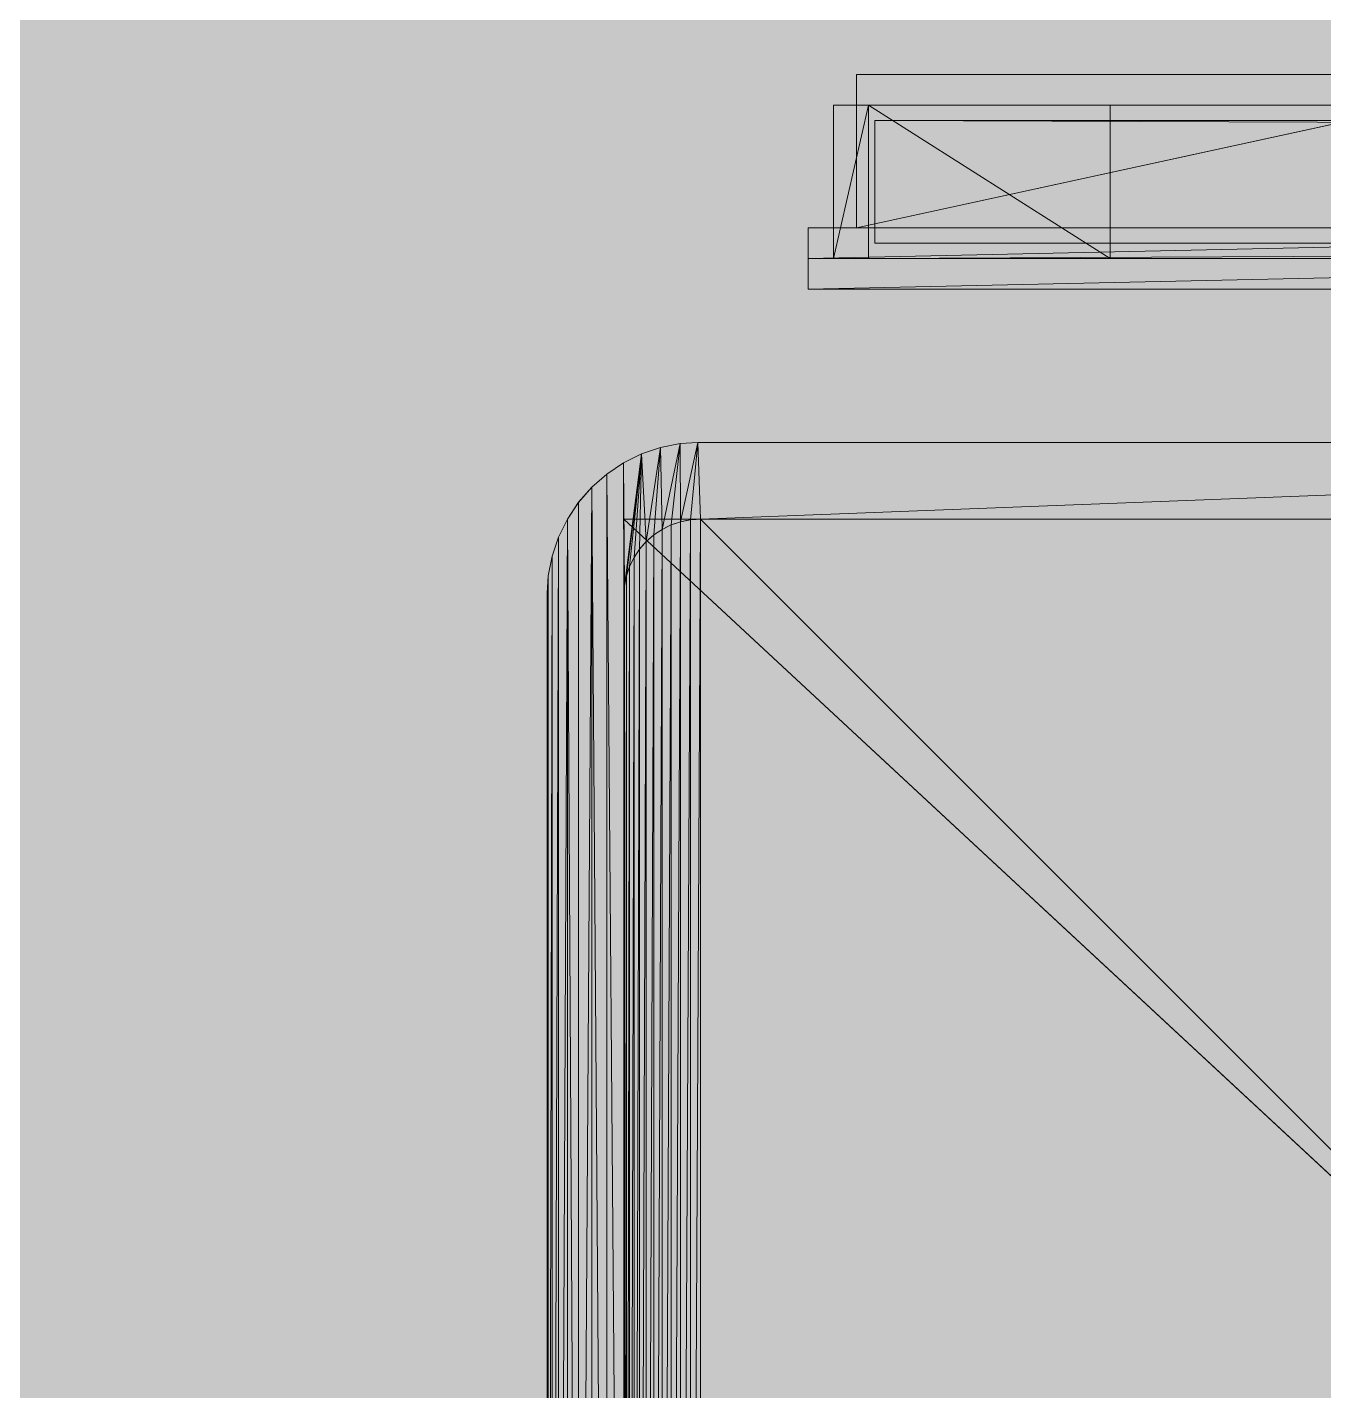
# Model space of a CAD drawing. Header units: millimetres. Extents: x 141848 to 1648660, y -821378 to -151356.
# Drawn here: x 196381.7 to 196584.6, y -270807.4 to -270594 of the extents above; entities that cross this region are included whole.
import ezdxf

# ---------------------------------------------------------------- set-up
doc = ezdxf.new("R2010")
doc.units = ezdxf.units.MM
doc.header["$MEASUREMENT"] = 0
doc.layers.add('Sols_ Dalles', color=7, linetype='Continuous')

# ---------------------------------------------------------------- blocks, each defined once
blk = doc.blocks.new('Dalle_27_1', base_point=(175316.99, -265609.83))
at = {"layer": 'Sols_ Dalles', "linetype": 'Continuous', "lineweight": 0, "true_color": 0x2e271c}
blk.add_hatch(color=250, dxfattribs=at).paths.add_polyline_path([(175316.99, -265609.83, 0.414214), (173316.99, -267609.83), (173316.99, -273599.03, 0.415791), (175327.75, -275599), (194877.9, -275451.73, 0.414214), (196867.11, -273441), (196856.22, -271418.78, -0.001346), (196856.19, -271408.02), (196856.19, -267609.83), (196856.19, -267109.83, 0.414214), (195356.19, -265609.83), (190394.71, -265609.83), (190394.71, -270609.83), (190571.15, -270609.83), (190571.15, -267596.84), (195571.15, -267563.71), (195571.15, -271408.02), (195571.16, -271408.02, 0.001346), (195571.21, -271425.7), (195571.09, -271425.7), (195581.99, -273450.49), (175394.71, -273590.23), (175394.71, -271810.12), (175394.71, -270609.83), (175394.71, -265609.83)])
blk = doc.blocks.new('Forme_17_1')
at = {"color": 7, "linetype": 'Continuous', "lineweight": 20, "flags": 128}
for points in [[(196475.04, -270671.01), (196475.04, -270983.01)], [(196811.04, -270671.01), (196475.04, -270671.01)], [(196475.04, -270671.01), (196475.04, -270983.01)], [(196811.04, -270671.01), (196475.04, -270671.01)]]:
    blk.add_lwpolyline(points, dxfattribs=at)
blk = doc.blocks.new('Forme_18_1')
at = {"color": 7, "linetype": 'Continuous', "lineweight": 20, "flags": 128}
for points in [[(196811.04, -270671.01), (196475.04, -270671.01)], [(196811.04, -270983.01), (196475.04, -270671.01)], [(196475.04, -270983.01), (196475.04, -270671.01)]]:
    blk.add_lwpolyline(points, dxfattribs=at)
blk = doc.blocks.new('Forme_20_1')
at = {"color": 212, "linetype": 'Continuous', "lineweight": 5, "true_color": 0xcb00cc, "flags": 128}
blk.add_lwpolyline([(196663.84, -270671.01), (196487.04, -270671.01), (196486.36, -270671.06), (196485.47, -270671.12), (196484.8, -270671.25), (196483.93, -270671.42), (196483.29, -270671.64), (196482.45, -270671.92), (196481.84, -270672.22), (196481.04, -270672.62), (196480.48, -270673), (196479.73, -270673.49), (196479.22, -270673.94), (196478.56, -270674.53), (196477.97, -270675.19), (196477.51, -270675.7), (196477.02, -270676.44), (196476.65, -270677.01), (196476.26, -270677.81), (196475.95, -270678.41), (196475.67, -270679.26), (196475.45, -270679.9), (196475.27, -270680.78), (196475.14, -270681.45), (196475.08, -270682.33), (196475.04, -270683.01), (196475.04, -270846.21)], dxfattribs=at)
at = {"color": 7, "linetype": 'Continuous', "lineweight": 20, "flags": 128}
for points in [[(196475.04, -270971.01), (196475.14, -270681.45), (196475.45, -270679.9), (196475.95, -270678.41), (196476.65, -270677.01), (196477.51, -270675.7), (196478.56, -270674.53), (196479.73, -270673.49), (196481.04, -270672.62), (196482.45, -270671.92), (196483.93, -270671.42), (196485.47, -270671.12), (196487.04, -270671.01), (196799.04, -270671.01)], [(196479.73, -270980.53), (196481.04, -270672.62)], [(196481.04, -270981.4), (196482.45, -270671.92)], [(196481.04, -270981.4), (196481.04, -270672.62)], [(196482.45, -270982.1), (196483.93, -270671.42)], [(196482.45, -270982.1), (196482.45, -270671.92)], [(196483.93, -270982.6), (196485.47, -270671.12)], [(196483.93, -270982.6), (196483.93, -270671.42)], [(196485.47, -270982.91), (196487.04, -270671.01)], [(196485.47, -270982.91), (196485.47, -270671.12)], [(196799.04, -270983.01), (196487.04, -270671.01)], [(196487.04, -270983.01), (196487.04, -270671.01)], [(196477.51, -270978.32), (196478.56, -270674.53)], [(196478.56, -270979.49), (196479.73, -270673.49)], [(196478.56, -270979.49), (196478.56, -270674.53)], [(196479.73, -270980.53), (196479.73, -270673.49)], [(196475.95, -270975.61), (196476.65, -270677.01)], [(196476.65, -270977.01), (196477.51, -270675.7)], [(196476.65, -270977.01), (196476.65, -270677.01)], [(196477.51, -270978.32), (196477.51, -270675.7)], [(196475.45, -270974.12), (196475.95, -270678.41)], [(196475.95, -270975.61), (196475.95, -270678.41)], [(196475.04, -270971.01), (196475.04, -270683.01), (196475.14, -270681.45)], [(196475.14, -270972.58), (196475.45, -270679.9)], [(196475.14, -270972.58), (196475.14, -270681.45)], [(196475.45, -270974.12), (196475.45, -270679.9)]]:
    blk.add_lwpolyline(points, dxfattribs=at)
blk = doc.blocks.new('Forme_21_1')
at = {"color": 7, "linetype": 'Continuous', "lineweight": 20, "flags": 128}
for points in [[(196463.04, -270971.41), (196463.04, -270682.61), (196463.22, -270679.88), (196463.83, -270676.79), (196464.84, -270673.82), (196466.23, -270671), (196467.97, -270668.38), (196470.05, -270666.02), (196472.41, -270663.95), (196475.03, -270662.2), (196477.84, -270660.81), (196480.81, -270659.8), (196483.9, -270659.19), (196486.65, -270659.01), (196799.43, -270659.01)], [(196478.56, -270674.53), (196480.81, -270659.8)], [(196479.73, -270673.49), (196480.81, -270659.8)], [(196481.04, -270672.62), (196480.81, -270659.8)], [(196481.04, -270672.62), (196483.9, -270659.19)], [(196482.45, -270671.92), (196483.9, -270659.19)], [(196483.93, -270671.42), (196483.9, -270659.19)], [(196483.93, -270671.42), (196486.65, -270659.01)], [(196485.47, -270671.12), (196486.65, -270659.01)], [(196487.04, -270671.01), (196486.65, -270659.01)], [(196487.04, -270671.01), (196799.43, -270659.01)], [(196475.03, -270662.2), (196475.04, -270683.01), (196475.04, -270971.01)], [(196475.14, -270681.45), (196475.03, -270662.2)], [(196475.14, -270681.45), (196477.84, -270660.81)], [(196475.45, -270679.9), (196477.84, -270660.81)], [(196475.95, -270678.41), (196477.84, -270660.81)], [(196476.65, -270677.01), (196477.84, -270660.81)], [(196477.51, -270675.7), (196477.84, -270660.81)], [(196478.56, -270674.53), (196477.84, -270660.81)], [(196475.03, -270991.82), (196472.41, -270663.95)], [(196472.41, -270990.08), (196472.41, -270663.95)], [(196467.97, -270985.64), (196470.05, -270666.02)], [(196472.41, -270990.08), (196470.05, -270666.02)], [(196470.05, -270988), (196470.05, -270666.02)], [(196467.97, -270985.64), (196467.97, -270668.38)], [(196464.84, -270980.2), (196466.23, -270671)], [(196467.97, -270985.64), (196466.23, -270671)], [(196466.23, -270983.02), (196466.23, -270671)], [(196810.13, -270678.41), (196809.43, -270677.01), (196808.56, -270675.7), (196807.53, -270674.53), (196806.34, -270673.49), (196805.04, -270672.62), (196803.63, -270671.92), (196802.15, -270671.42), (196800.6, -270671.12), (196799.04, -270671.01), (196487.04, -270671.01), (196485.47, -270671.12), (196483.93, -270671.42), (196482.45, -270671.92), (196481.04, -270672.62), (196479.73, -270673.49), (196478.56, -270674.53), (196477.51, -270675.7), (196476.65, -270677.01), (196475.95, -270678.41), (196475.45, -270679.9), (196475.14, -270681.45), (196475.04, -270683.01)], [(196463.83, -270977.23), (196464.84, -270673.82)], [(196464.84, -270980.2), (196464.84, -270673.82)], [(196463.22, -270974.14), (196463.83, -270676.79)], [(196463.83, -270977.23), (196463.83, -270676.79)], [(196463.04, -270971.41), (196463.22, -270679.88)], [(196463.22, -270974.14), (196463.22, -270679.88)]]:
    blk.add_lwpolyline(points, dxfattribs=at)
blk = doc.blocks.new('Forme_22_1')
at = {"color": 7, "linetype": 'Continuous', "lineweight": 20, "flags": 128}
for points in [[(196511.49, -270601.41), (196621.78, -270601.41), (196732.07, -270601.41)], [(196732.07, -270625.41), (196621.78, -270601.41), (196511.49, -270625.41)], [(196511.49, -270601.41), (196511.49, -270625.41)], [(196732.07, -270601.41), (196752.88, -270601.41), (196773.67, -270601.41)], [(196732.07, -270601.41), (196771.79, -270606.21)], [(196733.97, -270606.21), (196732.07, -270601.41)], [(196732.07, -270601.41), (196732.07, -270625.41)], [(196752.88, -270601.41), (196771.79, -270606.21)], [(196771.79, -270606.21), (196773.67, -270601.41)], [(196773.67, -270625.41), (196773.67, -270601.41)], [(196732.07, -270625.41), (196733.97, -270606.21)], [(196733.97, -270606.21), (196771.79, -270606.21)], [(196733.97, -270606.21), (196733.97, -270630.21)], [(196771.79, -270606.21), (196773.67, -270625.41)], [(196771.79, -270630.21), (196771.79, -270606.21)], [(196503.91, -270625.41), (196503.91, -270630.21), (196503.91, -270635.01)], [(196503.91, -270630.21), (196724.51, -270625.41)], [(196724.51, -270625.41), (196503.91, -270625.41)], [(196724.51, -270625.41), (196733.97, -270630.21)], [(196732.07, -270625.41), (196724.51, -270625.41)], [(196724.51, -270625.41), (196724.51, -270630.21), (196724.51, -270635.01)], [(196732.07, -270625.41), (196733.97, -270630.21)], [(196733.97, -270626.09), (196771.79, -270630.21)], [(196771.79, -270630.21), (196773.67, -270625.41)], [(196781.23, -270625.41), (196773.67, -270625.41)], [(196773.67, -270625.41), (196781.23, -270630.21)], [(196781.23, -270635.01), (196781.23, -270630.21), (196781.23, -270625.41)], [(196724.51, -270630.21), (196503.91, -270630.21)], [(196503.91, -270635.01), (196724.51, -270630.21)], [(196724.51, -270630.21), (196733.97, -270630.21), (196771.79, -270630.21), (196781.23, -270630.21)], [(196724.51, -270630.21), (196781.23, -270635.01)], [(196771.79, -270630.21), (196781.23, -270635.01)], [(196503.91, -270635.01), (196724.51, -270635.01)], [(196724.51, -270635.01), (196781.23, -270635.01)]]:
    blk.add_lwpolyline(points, dxfattribs=at)
blk = doc.blocks.new('Forme_23_1')
at = {"color": 7, "linetype": 'Continuous', "lineweight": 20, "flags": 128}
for points in [[(196507.86, -270630.21), (196513.37, -270606.21)], [(196507.86, -270630.21), (196507.86, -270606.21)], [(196507.86, -270606.21), (196513.37, -270606.21)], [(196513.37, -270606.21), (196551.19, -270606.21)], [(196513.37, -270606.21), (196551.19, -270630.21)], [(196513.37, -270630.21), (196513.37, -270606.21)], [(196551.19, -270606.21), (196551.19, -270630.21)], [(196507.86, -270630.21), (196513.37, -270630.21)], [(196551.19, -270630.21), (196513.37, -270630.21)]]:
    blk.add_lwpolyline(points, dxfattribs=at)
blk = doc.blocks.new('Forme_24_1')
at = {"color": 7, "linetype": 'Continuous', "lineweight": 20, "flags": 128}
for points in [[(197040.78, -270608.61), (196514.32, -270608.61)], [(196514.32, -270608.61), (197040.78, -270610.6)], [(196514.32, -270608.61), (196514.32, -270627.81)], [(197040.78, -270627.81), (196514.32, -270627.81)]]:
    blk.add_lwpolyline(points, dxfattribs=at)
blk = doc.blocks.new('Forme_25_1')
at = {"color": 7, "linetype": 'Continuous', "lineweight": 20, "flags": 128}
for points in [[(196513.37, -270606.21), (197033.83, -270606.21)], [(196513.37, -270606.21), (196513.37, -270630.21)], [(196513.37, -270630.21), (197033.83, -270627.75)], [(196513.37, -270630.21), (197033.83, -270630.21)]]:
    blk.add_lwpolyline(points, dxfattribs=at)

msp = doc.modelspace()

# ---------------------------------------------------------------- hatches: boundary and pattern name
at = {"layer": 'Sols_ Dalles', "linetype": 'Continuous', "lineweight": 0, "true_color": 0x2e271c}
h = msp.add_hatch(color=250, dxfattribs=at)
edge = h.paths.add_edge_path()
edge.add_line((190394.714, -270609.826), (190571.148, -270609.826))
edge.add_line((190571.148, -270609.826), (190571.148, -267596.842))
edge.add_line((190571.148, -267596.842), (190571.148, -267563.708))
edge.add_line((190571.148, -267563.708), (195571.148, -267563.708))
edge.add_line((195571.148, -267563.708), (195571.148, -271263.708))
edge.add_line((195571.148, -271263.708), (196856.191, -271263.708))
edge.add_line((196856.191, -271263.708), (196856.191, -267609.826))
edge.add_line((196856.191, -267609.826), (196856.191, -267109.826))
edge.add_arc((195356.191, -267109.826), 1500, 0, 90)
edge.add_line((195356.191, -265609.826), (190394.714, -265609.826))
edge.add_line((190394.714, -265609.826), (190394.714, -270609.826))

# ---------------------------------------------------------------- linework, layer by layer
at = {"color": 7, "linetype": 'Continuous', "lineweight": 20, "flags": 128}
for points in [[(196511.486, -270601.41), (196621.778, -270601.41), (196732.07, -270601.41)], [(196732.07, -270625.41), (196621.778, -270601.41), (196511.486, -270625.41)], [(196511.486, -270601.41), (196511.486, -270625.41)], [(196507.862, -270630.21), (196513.37, -270606.21)], [(196507.862, -270630.21), (196507.862, -270606.21)], [(196507.862, -270606.21), (196513.37, -270606.21)], [(196513.37, -270606.21), (196551.194, -270606.21)], [(196513.37, -270606.21), (196551.194, -270630.21)], [(196513.37, -270630.21), (196513.37, -270606.21)], [(196513.37, -270606.21), (197033.83, -270606.21)], [(196513.37, -270606.21), (196513.37, -270630.21)], [(196551.194, -270606.21), (196551.194, -270630.21)], [(197040.782, -270608.61), (196514.318, -270608.61)], [(196514.318, -270608.61), (197040.782, -270610.603)], [(196514.318, -270608.61), (196514.318, -270627.81)], [(196503.914, -270625.41), (196503.914, -270630.21), (196503.914, -270635.01)], [(196503.914, -270630.21), (196724.51, -270625.41)], [(196724.51, -270625.41), (196503.914, -270625.41)], [(196513.37, -270630.21), (197033.83, -270627.746)], [(197040.782, -270627.81), (196514.318, -270627.81)], [(196724.51, -270630.21), (196503.914, -270630.21)], [(196503.914, -270635.01), (196724.51, -270630.21)], [(196507.862, -270630.21), (196513.37, -270630.21)], [(196551.194, -270630.21), (196513.37, -270630.21)], [(196513.37, -270630.21), (197033.83, -270630.21)], [(196503.914, -270635.01), (196724.51, -270635.01)], [(196463.042, -270971.406), (196463.042, -270682.614), (196463.222, -270679.878), (196463.834, -270676.794), (196464.842, -270673.818), (196466.234, -270670.998), (196467.974, -270668.382), (196470.05, -270666.018), (196472.414, -270663.954), (196475.03, -270662.202), (196477.838, -270660.81), (196480.814, -270659.802), (196483.898, -270659.19), (196486.646, -270659.01), (196799.426, -270659.01)], [(196478.558, -270674.526), (196480.814, -270659.802)], [(196479.734, -270673.494), (196480.814, -270659.802)], [(196481.042, -270672.618), (196480.814, -270659.802)], [(196481.042, -270672.618), (196483.898, -270659.19)], [(196482.446, -270671.922), (196483.898, -270659.19)], [(196483.934, -270671.418), (196483.898, -270659.19)], [(196483.934, -270671.418), (196486.646, -270659.01)], [(196485.47, -270671.118), (196486.646, -270659.01)], [(196487.042, -270671.01), (196486.646, -270659.01)], [(196487.042, -270671.01), (196799.426, -270659.01)], [(196475.03, -270662.202), (196475.042, -270683.01), (196475.042, -270971.01), (196475.138, -270972.582), (196475.45, -270974.118), (196475.954, -270975.606), (196476.65, -270977.01), (196477.514, -270978.318), (196478.558, -270979.494), (196479.734, -270980.526), (196481.042, -270981.402), (196482.446, -270982.098), (196483.934, -270982.602), (196485.47, -270982.914), (196487.042, -270983.01), (196799.042, -270983.01)], [(196475.138, -270681.45), (196475.03, -270662.202)], [(196475.138, -270681.45), (196477.838, -270660.81)], [(196475.45, -270679.902), (196477.838, -270660.81)], [(196475.954, -270678.414), (196477.838, -270660.81)], [(196476.65, -270677.01), (196477.838, -270660.81)], [(196477.514, -270675.702), (196477.838, -270660.81)], [(196478.558, -270674.526), (196477.838, -270660.81)], [(196475.03, -270991.818), (196472.414, -270663.954)], [(196472.414, -270990.078), (196472.414, -270663.954)], [(196467.974, -270985.638), (196470.05, -270666.018)], [(196472.414, -270990.078), (196470.05, -270666.018)], [(196470.05, -270988.002), (196470.05, -270666.018)], [(196467.974, -270985.638), (196467.974, -270668.382)], [(196464.842, -270980.202), (196466.234, -270670.998)], [(196467.974, -270985.638), (196466.234, -270670.998)], [(196466.234, -270983.022), (196466.234, -270670.998)], [(196475.042, -270671.01), (196475.042, -270983.01)], [(196811.042, -270671.01), (196475.042, -270671.01)], [(196475.042, -270671.01), (196475.042, -270983.01)], [(196811.042, -270671.01), (196475.042, -270671.01)], [(196811.042, -270671.01), (196475.042, -270671.01)], [(196811.042, -270983.01), (196475.042, -270671.01)], [(196475.042, -270983.01), (196475.042, -270671.01)], [(196475.042, -270971.01), (196475.138, -270681.45), (196475.45, -270679.902), (196475.954, -270678.414), (196476.65, -270677.01), (196477.514, -270675.702), (196478.558, -270674.526), (196479.734, -270673.494), (196481.042, -270672.618), (196482.446, -270671.922), (196483.934, -270671.418), (196485.47, -270671.118), (196487.042, -270671.01), (196799.042, -270671.01)], [(196810.13, -270678.414), (196809.434, -270677.01), (196808.558, -270675.702), (196807.526, -270674.526), (196806.338, -270673.494), (196805.042, -270672.618), (196803.626, -270671.922), (196802.15, -270671.418), (196800.602, -270671.118), (196799.042, -270671.01), (196487.042, -270671.01), (196485.47, -270671.118), (196483.934, -270671.418), (196482.446, -270671.922), (196481.042, -270672.618), (196479.734, -270673.494), (196478.558, -270674.526), (196477.514, -270675.702), (196476.65, -270677.01), (196475.954, -270678.414), (196475.45, -270679.902), (196475.138, -270681.45), (196475.042, -270683.01)], [(196479.734, -270980.526), (196481.042, -270672.618)], [(196481.042, -270981.402), (196482.446, -270671.922)], [(196481.042, -270981.402), (196481.042, -270672.618)], [(196482.446, -270982.098), (196483.934, -270671.418)], [(196482.446, -270982.098), (196482.446, -270671.922)], [(196483.934, -270982.602), (196485.47, -270671.118)], [(196483.934, -270982.602), (196483.934, -270671.418)], [(196485.47, -270982.914), (196487.042, -270671.01)], [(196485.47, -270982.914), (196485.47, -270671.118)], [(196799.042, -270983.01), (196487.042, -270671.01)], [(196487.042, -270983.01), (196487.042, -270671.01)], [(196463.834, -270977.226), (196464.842, -270673.818)], [(196464.842, -270980.202), (196464.842, -270673.818)], [(196477.514, -270978.318), (196478.558, -270674.526)], [(196478.558, -270979.494), (196479.734, -270673.494)], [(196478.558, -270979.494), (196478.558, -270674.526)], [(196479.734, -270980.526), (196479.734, -270673.494)], [(196463.222, -270974.142), (196463.834, -270676.794)], [(196463.834, -270977.226), (196463.834, -270676.794)], [(196475.954, -270975.606), (196476.65, -270677.01)], [(196476.65, -270977.01), (196477.514, -270675.702)], [(196476.65, -270977.01), (196476.65, -270677.01)], [(196477.514, -270978.318), (196477.514, -270675.702)], [(196475.45, -270974.118), (196475.954, -270678.414)], [(196475.954, -270975.606), (196475.954, -270678.414)], [(196463.042, -270971.406), (196463.222, -270679.878)], [(196463.222, -270974.142), (196463.222, -270679.878)], [(196475.042, -270971.01), (196475.042, -270683.01), (196475.138, -270681.45)], [(196475.138, -270972.582), (196475.45, -270679.902)], [(196475.138, -270972.582), (196475.138, -270681.45)], [(196475.45, -270974.118), (196475.45, -270679.902)]]:
    msp.add_lwpolyline(points, dxfattribs=at)
at = {"color": 212, "linetype": 'Continuous', "lineweight": 5, "true_color": 0xcb00cc, "flags": 128}
msp.add_lwpolyline([(196663.842, -270671.01), (196487.042, -270671.01), (196486.361, -270671.057), (196485.47, -270671.118), (196484.804, -270671.248), (196483.934, -270671.418), (196483.289, -270671.636), (196482.446, -270671.922), (196481.838, -270672.223), (196481.042, -270672.618), (196480.475, -270672.997), (196479.734, -270673.494), (196479.224, -270673.941), (196478.558, -270674.526), (196477.966, -270675.192), (196477.514, -270675.702), (196477.024, -270676.443), (196476.65, -270677.01), (196476.256, -270677.805), (196475.954, -270678.414), (196475.668, -270679.257), (196475.45, -270679.902), (196475.273, -270680.779), (196475.138, -270681.45), (196475.084, -270682.334), (196475.042, -270683.01), (196475.042, -270846.21)], dxfattribs=at)

# ---------------------------------------------------------------- block references
at = {"linetype": 'Continuous', "lineweight": 0}
for name in ['Forme_22_1', 'Forme_23_1', 'Forme_25_1', 'Forme_24_1', 'Forme_21_1', 'Forme_17_1', 'Forme_18_1', 'Forme_20_1']:
    msp.add_blockref(name, (0, 0), dxfattribs=at)
at = {"layer": 'Sols_ Dalles', "color": 250, "linetype": 'Continuous', "lineweight": 5, "true_color": 0x1f1f1f}
msp.add_blockref('Dalle_27_1', (175316.986, -265609.826), dxfattribs=at)

doc.saveas('drawing.dxf')
